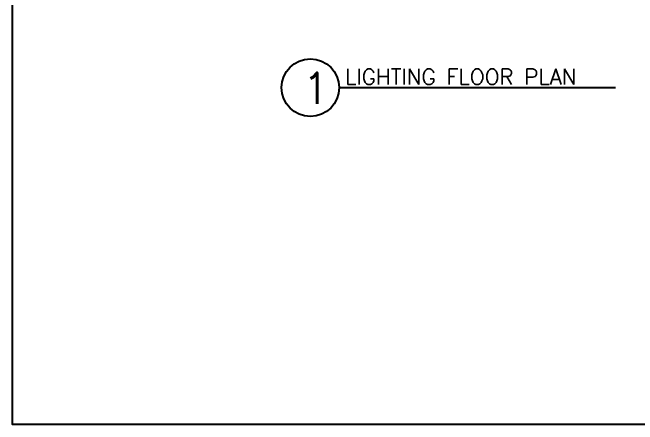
# Model space of a CAD drawing. Header units: millimetres. Extents: x 1591 to 1638, y 1324 to 1492.
# Drawn here: x 1605.45 to 1614.85, y 1467.1 to 1473.29 of the extents above; entities that cross this region are included whole.
import ezdxf

# ---------------------------------------------------------------- set-up
doc = ezdxf.new("R2010")
doc.units = ezdxf.units.MM
doc.linetypes.add('HIDDEN', pattern=[0.375, 0.25, -0.125])
doc.layers.add('Plump', color=7, linetype='Continuous')
doc.layers.add('TEXTS', color=1, linetype='Continuous')
doc.styles.add('TEXTS', font='romans9.shx')

msp = doc.modelspace()

# ---------------------------------------------------------------- linework, layer by layer
at = {"layer": 'Plump'}
msp.add_line((1610.3626, 1472.16225), (1614.52198, 1472.16225), dxfattribs=at)
msp.add_lwpolyline([(1638.42771, 1467.09624), (1605.44565, 1467.09624), (1605.44565, 1491.83279), (1638.42771, 1491.83279)], close=True, dxfattribs=at)
msp.add_circle((1609.92898, 1472.16225), 0.43362, dxfattribs=at)

# ---------------------------------------------------------------- texts
at = {"layer": 'TEXTS', "color": 0, "linetype": 'HIDDEN', "style": 'TEXTS'}
for s, height, p in [('LIGHTING FLOOR PLAN', 0.2356255, (1610.45089, 1472.20731, 1.00663)), ('1', 0.47065, (1609.80683, 1471.91629, 2.0107))]:
    msp.add_text(s, height=height, dxfattribs=at).set_placement(p)

doc.saveas('drawing.dxf')
